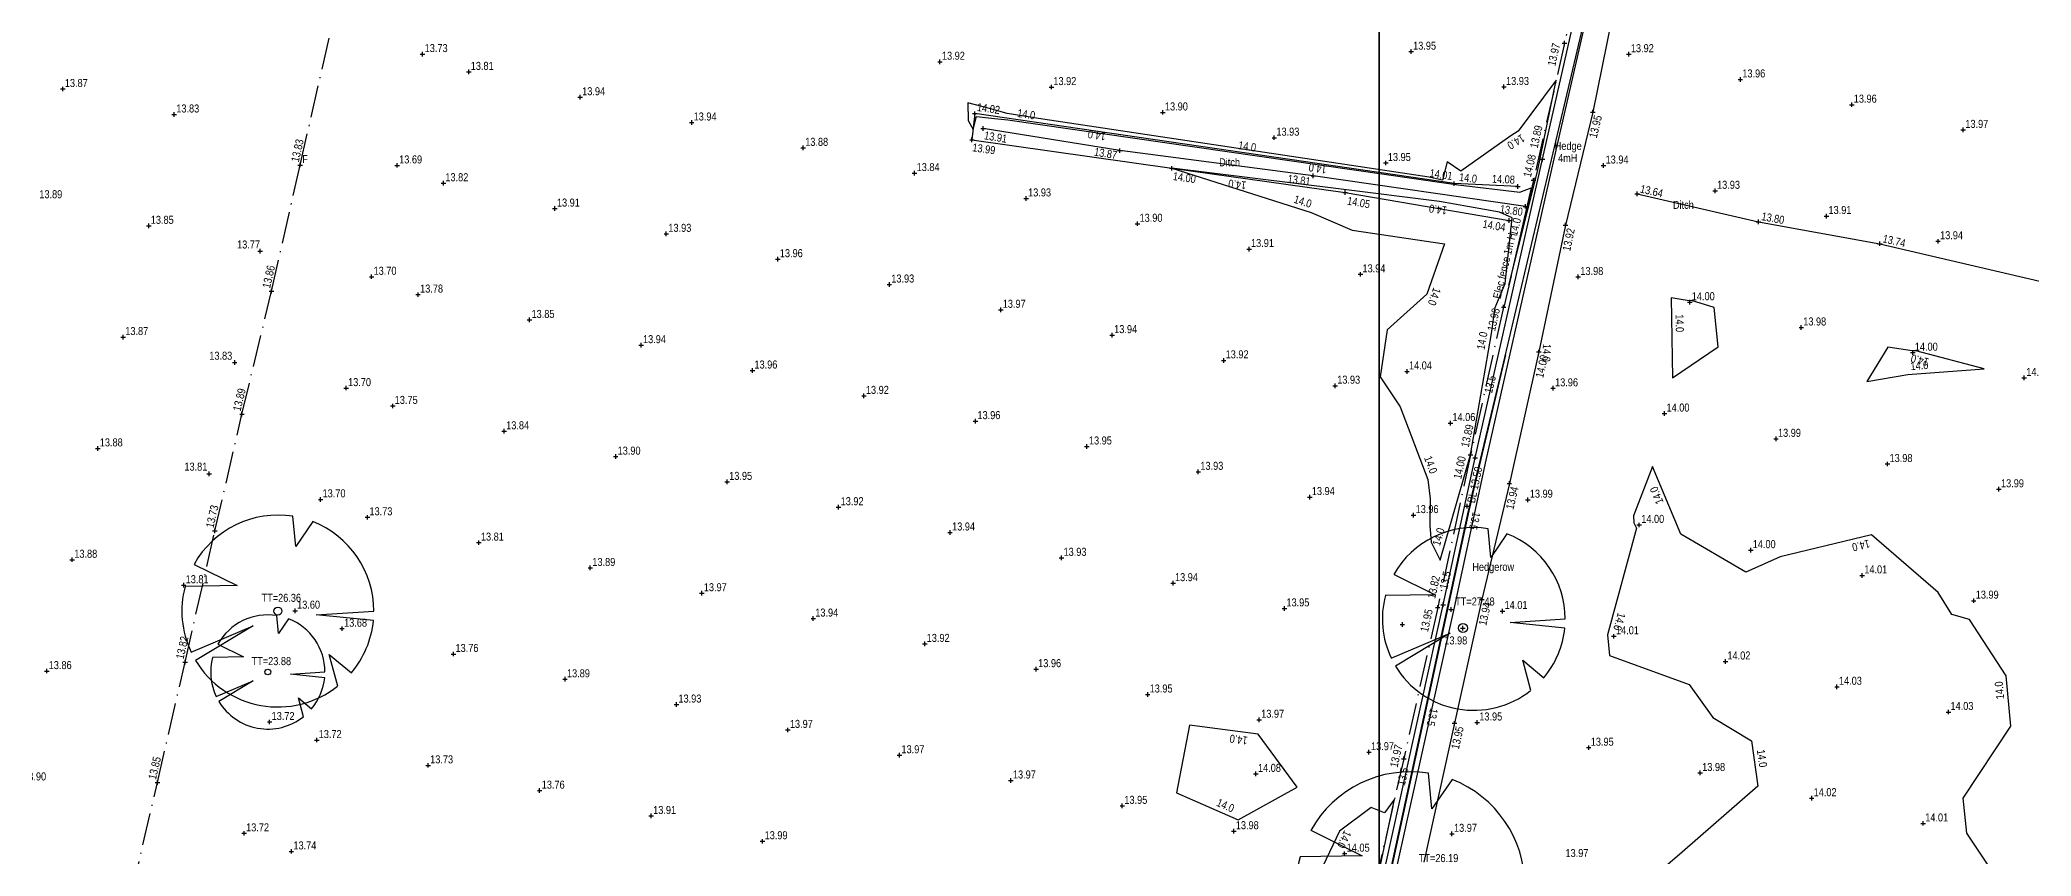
# Model space of a CAD drawing. Extents: x 452260 to 454003, y 451265 to 453203.
# Drawn here: x 453009.1 to 453183.3, y 452837.4 to 452908.9 of the extents above; entities that cross this region are included whole.
import ezdxf
from ezdxf.enums import TextEntityAlignment as Align

# ---------------------------------------------------------------- set-up
doc = ezdxf.new("R2010")
doc.units = 0
doc.header["$LTSCALE"] = 0.7
doc.header["$MEASUREMENT"] = 0
doc.header["$PDMODE"] = 2
doc.header["$PDSIZE"] = 0.2
doc.linetypes.add('Dash-Dot', pattern=[6, 4, -1, 0, -1])
doc.linetypes.add('DASHED', pattern=[5442.857143, 3628.571429, -1814.285714])
for name, color, linetype, lineweight in [('Border', 7, 'Continuous', 25), ('FFS_Tree Top Levels', 94, 'Continuous', 25), ('FPS_Bed Levels', 5, 'Continuous', 25), ('FPS_Bottom of Bank', 7, 'DASHED', 25), ('FPS_Contours-Minor', 184, 'Continuous', 25), ('FPS_Fence', 42, 'Dash-Dot', 25), ('FPS_Hedge', 86, 'Continuous', 25), ('FPS_Levels', 7, 'Continuous', 25), ('FPS_Spot Levels', 7, 'Continuous', 25), ('FPS_Text', 7, 'Continuous', 25), ('FPS_Top of Bank', 7, 'DASHED', 25), ('FPS_Tree Canopy', 3, 'Continuous', 25), ('FPS_Tree Trunk', 32, 'Continuous', 25), ('FPS_Trees', 77, 'Continuous', 25)]:
    doc.layers.add(name, color=color, linetype=linetype, lineweight=lineweight)
doc.styles.add('Default', font='ARIALN.TTF')
doc.styles.get("Standard").update_dxf_attribs({"font": 'ARIALN.TTF'})

# ---------------------------------------------------------------- blocks, each defined once
blk = doc.blocks.new('Tree1R')
at = {"layer": 'FPS_Trees', "color": 77, "linetype": 'Continuous', "lineweight": 25}
for points in [[(0.363, 0.931, 0), (0.187, 0.673, 0), (0.157, 0.987, 0)], [(-0.873, 0.486, 0), (-0.424, 0.264, 0), (-0.967, 0.254, 0)], [(-0.904, -0.429, 0), (-0.257, -0.156, 0), (-0.857, -0.517, 0)], [(0.995, -0.101, 0), (0.398, -0.041, 0), (1, -0.001, 0)], [(0.622, -0.785, 0), (0.536, -0.452, 0), (0.765, -0.645, 0)]]:
    blk.add_polyline3d(points, dxfattribs=at)
at = {"layer": 'FPS_Trees', "color": 42, "linetype": 'Continuous', "lineweight": 25}
blk.add_circle((0, -0.001), 0.05, dxfattribs=at)
at = {"layer": 'FPS_Trees', "color": 77, "linetype": 'Continuous', "lineweight": 25}
for start, end in [(80.968, 150.872), (0, 68.758), (165.198, 205.304), (319.896, 354.273), (211.031, 308.435)]:
    blk.add_arc((0, -0.001), 1, start, end, dxfattribs=at)

msp = doc.modelspace()

# ---------------------------------------------------------------- linework, layer by layer
at = {"layer": 'Border'}
for points in [[(452587.68, 453140.97), (453126.3, 453140.97), (453126.3, 452726.87), (452587.68, 452726.87)], [(453126.3, 453140.97), (453664.93, 453140.97), (453664.93, 452726.87), (453126.3, 452726.87)]]:
    msp.add_lwpolyline(points, close=True, dxfattribs=at)
at = {"layer": 'FFS_Tree Top Levels'}
msp.add_point((453132.59, 452859.05, 27.48), dxfattribs=at)
at = {"layer": 'FPS_Bed Levels'}
msp.add_point((453134, 452868.1, 13.5), dxfattribs=at)
at = {"layer": 'FPS_Bottom of Bank'}
for p, q in [((453140.58, 452898.47, 13.89), (453145.96, 452922.18, 13.94)), ((453141.55, 452898.25, 13.89), (453146.94, 452921.96, 13.94)), ((453103.6, 452899.23, 13.87), (453091.64, 452901.17, 13.91)), ((453120.53, 452897.02, 13.81), (453103.6, 452899.23, 13.87)), ((453134.69, 452872.34, 13.89), (453140.58, 452898.47, 13.89)), ((453135.66, 452872.12, 13.89), (453141.55, 452898.25, 13.89)), ((453139.1, 452894.35, 13.8), (453120.53, 452897.02, 13.81)), ((453131.89, 452859.45, 13.82), (453134.69, 452872.34, 13.89)), ((453132.87, 452859.23, 13.82), (453135.66, 452872.12, 13.89)), ((453122.55, 452817.3, 13.85), (453131.89, 452859.45, 13.82)), ((453123.53, 452817.08, 13.85), (453132.87, 452859.23, 13.82))]:
    msp.add_line(p, q, dxfattribs=at)
msp.add_polyline3d([(453148.86, 452895.44, 13.64), (453159.48, 452893, 13.8), (453170.08, 452891.08, 13.74), (453184.1, 452887.8, 13.8), (453194.94, 452885.85, 13.66), (453206.8, 452883.75, 13.75), (453220.4, 452881.33, 13.82)], dxfattribs=at)
for p in [(453091.64, 452901.17, 13.91), (453103.6, 452899.23, 13.87), (453140.58, 452898.47, 13.89), (453120.53, 452897.02, 13.81), (453148.86, 452895.44, 13.64), (453139.1, 452894.35, 13.8), (453159.48, 452893, 13.8), (453170.08, 452891.08, 13.74), (453134.69, 452872.34, 13.89), (453131.89, 452859.45, 13.82)]:
    msp.add_point(p, dxfattribs=at)
at = {"layer": 'FPS_Contours-Minor', "flags": 128}
for points, elevation in [([(453130.67, 452896.9), (453096.87, 452901.99), (453093.76, 452902.49), (453092.2, 452902.92), (453090.3, 452903.41), (453090.33, 452901.88), (453090.77, 452901.08), (453091.06, 452902.23), (453092.65, 452902.03), (453093.8, 452901.94), (453132.17, 452896.37), (453133.19, 452896.23), (453138.61, 452895.6), (453139.6, 452895.97), (453137.63, 452887.45), (453140.13, 452897.4), (453141.77, 452905.4), (453138.44, 452900.93), (453137.8, 452900.53), (453133.43, 452897.44), (453132.23, 452898.26), (453131.83, 452896.65)], 14), ([(453155.94, 452882.04), (453155.59, 452885.48), (453153.61, 452886.12), (453153.41, 452886.08), (453151.84, 452886.33), (453151.96, 452879.34)], 14), ([(453123.47, 452818.48), (453134.1, 452867.69), (453134.21, 452868.16), (453134.4, 452869.01), (453137.33, 452881.34), (453134.43, 452869.01), (453134.24, 452868.16), (453134.14, 452867.68), (453123.49, 452818.48), (453123.24, 452817.33), (453123.07, 452816.59), (453122.14, 452812.64), (453123.05, 452816.59), (453123.22, 452817.34)], 13.5), ([(453140.29, 452881.68), (453140.26, 452881.64), (453140.26, 452881.64), (453140.24, 452881.58), (453140.24, 452881.55), (453140.26, 452881.58)], 14), ([(453179.21, 452880.12), (453173.23, 452881.69), (453172.92, 452881.71), (453170.78, 452882.03), (453168.95, 452879), (453172.54, 452879.63)], 14), ([(453119.13, 452843.48), (453115.72, 452848.13), (453109.7, 452848.92), (453108.55, 452842.99), (453113.96, 452840.64)], 14), ([(453127.63, 452842.43), (453126.76, 452841.23), (453125.59, 452841.72), (453122.81, 452839.65), (453119.9, 452833.51), (453119.8, 452832.81), (453124.06, 452827.75), (453123.82, 452825.38), (453124.21, 452826.36)], 14)]:
    msp.add_lwpolyline(points, close=True, dxfattribs=dict(at, elevation=elevation))
at = {"layer": 'FPS_Contours-Minor', "elevation": 14, "flags": 128}
for points in [[(453130.71, 452866.39), (453130.85, 452864.93), (453131.63, 452863.37), (453134.28, 452872.58), (453136.12, 452883.21), (453136.45, 452885.49), (453137.31, 452887.6), (453137.93, 452893.34), (453136.81, 452893.84), (453131.58, 452894.76), (453122.73, 452895.87), (453108.14, 452897.68), (453120.34, 452893.81), (453123.94, 452892.26), (453132, 452891.06), (453130.46, 452886.66), (453126.98, 452883.55), (453126.39, 452879.43), (453128.13, 452876.8), (453130.55, 452870.43)], [(453130.55, 452870.43), (453130.74, 452868.75), (453130.71, 452866.39)], [(453180.08, 452835.86), (453177.7, 452839.45), (453177.38, 452842.53), (453181.54, 452848.84), (453181.13, 452853.25), (453177.93, 452858.16), (453176.38, 452858.61), (453175.2, 452860.53), (453169.36, 452865.59), (453161.38, 452863.66), (453158.36, 452862.33), (453152.68, 452865.63), (453150.21, 452871.58), (453148.55, 452867.24), (453148.58, 452866.64), (453148.81, 452866.16), (453146.27, 452856.84), (453146.45, 452855.01), (453153.41, 452852.49), (453155.48, 452849.59), (453158.86, 452847.56), (453159.43, 452843.59), (453152.8, 452837.79), (453150.08, 452835.46)]]:
    msp.add_lwpolyline(points, dxfattribs=at)
at = {"layer": 'FPS_Fence'}
for p, q in [((453145.34, 452921.22, 14.04), (453142.5, 452908.64, 13.97)), ((453031.9, 452897.97, 13.83), (453034.49, 452909.29, 13.88)), ((453142.5, 452908.64, 13.97), (453139.8, 452896.63, 14.08)), ((453029.39, 452886.92, 13.86), (453031.9, 452897.97, 13.83)), ((453139.8, 452896.63, 14.08), (453137.18, 452885.52, 13.98)), ((453026.81, 452876.15, 13.89), (453029.39, 452886.92, 13.86)), ((453137.18, 452885.52, 13.98), (453134.28, 452872.58, 14)), ((453024.44, 452865.93, 13.73), (453026.81, 452876.15, 13.89)), ((453134.28, 452872.58, 14), (453131.41, 452859.22, 13.95)), ((453021.83, 452854.44, 13.82), (453024.44, 452865.93, 13.73)), ((453131.41, 452859.22, 13.95), (453128.44, 452845.98, 13.97)), ((453019.41, 452843.9, 13.85), (453021.83, 452854.44, 13.82)), ((453128.44, 452845.98, 13.97), (453125.23, 452831.91, 14.09)), ((453017.18, 452834.26, 13.93), (453019.41, 452843.9, 13.85))]:
    msp.add_line(p, q, dxfattribs=at)
for p in [(453142.5, 452908.64, 13.97), (453031.9, 452897.97, 13.83), (453139.8, 452896.63, 14.08), (453029.39, 452886.92, 13.86), (453137.18, 452885.52, 13.98), (453026.81, 452876.15, 13.89), (453134.28, 452872.58, 14), (453024.44, 452865.93, 13.73), (453131.41, 452859.22, 13.95), (453021.83, 452854.44, 13.82), (453128.44, 452845.98, 13.97), (453019.41, 452843.9, 13.85)]:
    msp.add_point(p, dxfattribs=at)
at = {"layer": 'FPS_Hedge'}
for p, q in [((453134.19, 452868.02, 13.49), (453144.1, 452910.04, 13.53)), ((453123.23, 452817.34, 13.49), (453134.19, 452868.02, 13.49))]:
    msp.add_line(p, q, dxfattribs=at)
msp.add_polyline3d([(453150.04, 452923.93, 13.91), (453147.02, 452912.69, 13.92), (453144.98, 452902.6, 13.95), (453142.59, 452892.7, 13.92), (453140.25, 452881.6, 14), (453137.68, 452870.08, 13.94), (453135.28, 452859.91, 13.94), (453132.88, 452849.08, 13.95), (453130.19, 452836.93, 13.95)], dxfattribs=at)
for p in [(453144.98, 452902.6, 13.95), (453142.59, 452892.7, 13.92), (453140.25, 452881.6, 14), (453137.68, 452870.08, 13.94), (453135.28, 452859.91, 13.94), (453132.88, 452849.08, 13.95)]:
    msp.add_point(p, dxfattribs=at)
at = {"layer": 'FPS_Spot Levels'}
for p in [(453042.61, 452907.68, 13.73), (453087.87, 452907.01, 13.92), (453129.09, 452907.9, 13.95), (453148.13, 452907.68, 13.92), (453046.65, 452906.13, 13.81), (453157.89, 452905.46, 13.96), (453011.14, 452904.63, 13.87), (453056.4, 452903.91, 13.94), (453097.62, 452904.8, 13.92), (453137.21, 452904.81, 13.93), (453167.64, 452903.25, 13.96), (453020.88, 452902.4, 13.83), (453066.15, 452901.69, 13.94), (453107.37, 452902.58, 13.9), (453117.12, 452900.36, 13.93), (453177.39, 452901.04, 13.97), (453075.9, 452899.48, 13.88), (453126.87, 452898.15, 13.95), (453040.38, 452897.94, 13.69), (453044.43, 452896.37, 13.82), (453085.65, 452897.26, 13.84), (453145.92, 452897.92, 13.94), (453095.4, 452895.04, 13.93), (453155.68, 452895.71, 13.93), (453054.18, 452894.16, 13.91), (453105.15, 452892.83, 13.9), (453165.43, 452893.5, 13.91), (453018.65, 452892.65, 13.85), (453063.93, 452891.94, 13.93), (453175.18, 452891.29, 13.94), (453028.4, 452890.42, 13.77), (453073.68, 452889.73, 13.96), (453114.91, 452890.61, 13.91), (453038.15, 452888.19, 13.7), (453124.66, 452888.4, 13.94), (453143.71, 452888.17, 13.98), (453042.21, 452886.62, 13.78), (453083.44, 452887.51, 13.93), (453153.47, 452885.96, 14), (453051.96, 452884.41, 13.85), (453093.19, 452885.29, 13.97), (453016.42, 452882.9, 13.87), (453102.94, 452883.08, 13.94), (453163.22, 452883.75, 13.98), (453026.17, 452880.67, 13.83), (453061.72, 452882.19, 13.94), (453112.69, 452880.86, 13.92), (453172.97, 452881.54, 14), (453071.47, 452879.97, 13.96), (453128.73, 452879.89, 14.04), (453182.72, 452879.33, 14), (453035.92, 452878.44, 13.7), (453081.22, 452877.76, 13.92), (453122.44, 452878.64, 13.93), (453141.5, 452878.42, 13.96), (453040, 452876.87, 13.75), (453090.97, 452875.54, 13.96), (453132.53, 452875.37, 14.06), (453151.26, 452876.21, 14), (453049.75, 452874.66, 13.84), (453161.01, 452874, 13.99), (453014.19, 452873.15, 13.88), (453059.5, 452872.44, 13.9), (453100.72, 452873.33, 13.95), (453023.94, 452870.92, 13.81), (453069.25, 452870.22, 13.95), (453110.47, 452871.11, 13.93), (453170.76, 452871.79, 13.98), (453033.69, 452868.69, 13.7), (453120.22, 452868.89, 13.94), (453139.29, 452868.66, 13.99), (453180.51, 452869.58, 13.99), (453037.78, 452867.12, 13.73), (453079, 452868.01, 13.92), (453129.3, 452867.31, 13.96), (453047.53, 452864.9, 13.81), (453088.75, 452865.79, 13.94), (453149.04, 452866.45, 14), (453011.96, 452863.41, 13.88), (453098.51, 452863.57, 13.93), (453158.8, 452864.24, 14), (453057.28, 452862.69, 13.89), (453168.55, 452862.03, 14.01), (453021.71, 452861.17, 13.81), (453067.03, 452860.47, 13.97), (453108.26, 452861.36, 13.94), (453178.3, 452859.82, 13.99), (453031.46, 452858.94, 13.6), (453076.79, 452858.26, 13.94), (453118.01, 452859.14, 13.95), (453137.08, 452858.91, 14.01), (453035.56, 452857.37, 13.68), (453128.32, 452857.74, 14.02), (453146.83, 452856.7, 14.01), (453045.32, 452855.15, 13.76), (453086.54, 452856.04, 13.92), (453156.59, 452854.49, 14.02), (453009.73, 452853.66, 13.86), (453055.07, 452852.94, 13.89), (453096.29, 452853.82, 13.96), (453106.04, 452851.61, 13.95), (453166.34, 452852.28, 14.03), (453064.82, 452850.72, 13.93), (453115.79, 452849.39, 13.97), (453176.09, 452850.07, 14.03), (453029.23, 452849.2, 13.72), (453033.35, 452847.62, 13.72), (453074.57, 452848.5, 13.97), (453134.87, 452849.16, 13.95), (453084.32, 452846.29, 13.97), (453125.4, 452846.56, 13.97), (453144.62, 452846.95, 13.95), (453043.1, 452845.4, 13.73), (453094.07, 452844.07, 13.97), (453115.51, 452844.66, 14.08), (453154.38, 452844.74, 13.98), (453052.85, 452843.19, 13.76), (453164.13, 452842.53, 14.02), (453062.6, 452840.97, 13.91), (453103.82, 452841.86, 13.95), (453026.99, 452839.45, 13.72), (453113.57, 452839.64, 13.98), (453132.66, 452839.41, 13.97), (453173.88, 452840.32, 14.01), (453031.13, 452837.87, 13.74), (453072.35, 452838.75, 13.99), (453123.27, 452837.67, 14.05)]:
    msp.add_point(p, dxfattribs=at)
at = {"layer": 'FPS_Top of Bank'}
for p, q in [((453090.92, 452902.47, 14.02), (453090.67, 452900.17, 13.99)), ((453132.86, 452896.34, 14.01), (453090.92, 452902.47, 14.02)), ((453090.67, 452900.17, 13.99), (453108.14, 452897.68, 14)), ((453108.14, 452897.68, 14), (453123.32, 452895.57, 14.05)), ((453123.32, 452895.57, 14.05), (453137.66, 452893.11, 14.04)), ((453138.42, 452896.09, 14.08), (453132.86, 452896.34, 14.01))]:
    msp.add_line(p, q, dxfattribs=at)
for p in [(453090.92, 452902.47, 14.02), (453090.67, 452900.17, 13.99), (453108.14, 452897.68, 14), (453132.86, 452896.34, 14.01), (453123.32, 452895.57, 14.05), (453138.42, 452896.09, 14.08), (453137.66, 452893.11, 14.04)]:
    msp.add_point(p, dxfattribs=at)
at = {"layer": 'FPS_Tree Trunk'}
msp.add_point((453133.62, 452857.42, 13.98), dxfattribs=at)
at = {"layer": 'FPS_Trees', "color": 77, "linetype": 'Continuous', "lineweight": 25}
for points in [[(453033, 452866.74, 13.74), (453031.52, 452864.57, 13.74), (453031.27, 452867.21, 13.74)], [(453137.47, 452865.67, 13.98), (453136.07, 452863.61, 13.98), (453135.83, 452866.12, 13.98)], [(453022.62, 452863, 13.74), (453026.39, 452861.14, 13.74), (453021.83, 452861.05, 13.74)], [(453127.59, 452862.11, 13.98), (453131.18, 452860.34, 13.98), (453126.83, 452860.26, 13.98)], [(453038.31, 452858.07, 13.74), (453033.29, 452858.57, 13.74), (453038.35, 452858.91, 13.74)], [(453142.53, 452857.42, 13.98), (453137.75, 452857.9, 13.98), (453142.57, 452858.22, 13.98)], [(453022.36, 452855.31, 13.74), (453027.79, 452857.61, 13.74), (453022.75, 452854.58, 13.74)], [(453127.34, 452854.79, 13.98), (453132.51, 452856.98, 13.98), (453127.71, 452854.09, 13.98)], [(453035.18, 452852.32, 13.74), (453034.45, 452855.12, 13.74), (453036.38, 452853.5, 13.74)], [(453139.55, 452851.95, 13.98), (453138.86, 452854.61, 13.98), (453140.69, 452853.07, 13.98)]]:
    msp.add_polyline3d(points, dxfattribs=at)
at = {"layer": 'FPS_Trees', "color": 42, "linetype": 'Continuous', "lineweight": 25}
for centre, radius in [((453029.95, 452858.91, 13.74), 0.35), ((453133.62, 452857.42, 13.98), 0.4)]:
    msp.add_circle(centre, radius, dxfattribs=at)
at = {"layer": 'FPS_Trees', "color": 77, "linetype": 'Continuous', "lineweight": 25}
for centre, radius, start, end in [((453029.95, 452858.91, 13.74), 8.4, 80.968, 150.872), ((453029.95, 452858.91, 13.74), 8.4, 0, 68.758), ((453134.57, 452858.22, 13.98), 8, 80.968, 150.872), ((453134.57, 452858.22, 13.98), 8, 0, 68.758), ((453029.95, 452858.91, 13.74), 8.4, 165.198, 205.304), ((453134.57, 452858.22, 13.98), 8, 165.198, 205.304), ((453029.95, 452858.91, 13.74), 8.4, 319.896, 354.273), ((453134.57, 452858.22, 13.98), 8, 319.896, 354.273), ((453029.95, 452858.91, 13.74), 8.4, 211.031, 308.435), ((453134.57, 452858.22, 13.98), 8, 211.031, 308.435)]:
    msp.add_arc(centre, radius, start, end, dxfattribs=at)

# ---------------------------------------------------------------- block references
at = {"layer": 'FPS_Tree Canopy', "xscale": 10, "yscale": 10, "zscale": 10}
msp.add_blockref('Tree1R', (453129.04, 452834.85, 13.92), dxfattribs=at)
at = {"layer": 'FPS_Trees', "xscale": 5, "yscale": 5, "zscale": 5}
msp.add_blockref('Tree1R', (453029.07, 452853.58, 13.74), dxfattribs=at)

# ---------------------------------------------------------------- texts
at = {"layer": 'FFS_Tree Top Levels', "style": 'Default'}
for s, p in [('TT=26.36', (453028.52, 452859.72)), ('TT=27.48', (453132.94, 452859.4)), ('TT=23.88', (453027.65, 452854.18)), ('TT=26.19', (453129.76, 452836.93))]:
    msp.add_text(s, height=0.7, dxfattribs=at).set_placement(p)
at = {"layer": 'FPS_Bed Levels'}
msp.add_text('BL 13.50', height=0.7, rotation=77.8798, dxfattribs=at).set_placement((453134.66, 452868.32))
at = {"layer": 'FPS_Contours-Minor', "style": 'Default'}
for s, rotation, p in [('14.0', 351.7437, (453095.37, 452902.07, 14)), ('14.0', 171.4246, (453101.64, 452900.92, 14)), ('14.0', 351.7437, (453114.7, 452899.26, 14)), ('14.0', 211.9252, (453138.08, 452900.29, 14)), ('14.0', 172.9452, (453113.92, 452896.61, 14)), ('14.0', 171.4246, (453120.96, 452898.01, 14)), ('14.0', 353.3891, (453134.03, 452896.49, 14)), ('14.0', 342.4195, (453119.51, 452894.44, 14)), ('14.0', 172.8321, (453131.48, 452894.42, 14)), ('14.0', 75.9262, (453138.53, 452892.48, 14)), ('14.0', 250.6991, (453130.79, 452886.56, 14)), ('14.0', 271.0458, (453152.23, 452884.11, 14)), ('14.0', 80.2213, (453135.64, 452882.53, 14)), ('14.0', 267.6795, (453140.59, 452881.54, 14)), ('14.0', 4.2168, (453173.57, 452880.06, 14)), ('14.0', 165.3651, (453173.67, 452881.21, 14)), ('13.5', 76.6163, (453136.34, 452878.69, 13.5)), ('14.0', 290.8325, (453130.48, 452871.6, 14)), ('14.0', 112.5305, (453150.89, 452869.17, 14)), ('13.5', 257.7925, (453134.32, 452866.87, 13.5)), ('14.0', 73.884, (453131.82, 452865.32, 14)), ('14.0', 193.602, (453168.36, 452864.99, 14)), ('13.5', 77.8057, (453132.42, 452861.54, 13.5)), ('14.0', 254.7397, (453146.97, 452858.07, 14)), ('14.0', 95.336, (453180.9, 452852, 14)), ('13.5', 257.7925, (453130.6, 452849.68, 13.5)), ('14.0', 172.554, (453114.04, 452848, 14)), ('14.0', 278.26, (453159.44, 452845.96, 14)), ('13.5', 77.8057, (453128.7, 452844.35, 13.5)), ('14.0', 336.5194, (453112.71, 452841.57, 14)), ('14.0', 244.662, (453122.92, 452839.06, 14))]:
    msp.add_text(s, height=0.7, rotation=rotation, dxfattribs=at).set_placement(p, align=Align.CENTER)
at = {"layer": 'FPS_Levels'}
for s, rotation, p in [('13.97', 77.3273, (453141.45, 452908.7)), ('14.02', 351.8814, (453093.16, 452903.12)), ('13.91', -9.2252, (453093.79, 452900.6)), ('13.87', -9.2252, (453103.41, 452899.17)), ('14.08', 76.6991, (453139.34, 452898.96)), ('13.81', -7.4439, (453120.33, 452896.87)), ('14.01', -8.324, (453132.75, 452897.34)), ('14.08', -2.5764, (453138.18, 452897.03)), ('13.80', -8.188, (453138.9, 452894.2)), ('13.98', 77.4084, (453136.18, 452885.49)), ('14.00', 77.8516, (453133.2, 452872.53)), ('13.95', 77.3796, (453130.31, 452859.14)), ('13.97', 77.1185, (453127.66, 452847.28))]:
    msp.add_text(s, height=0.7, rotation=rotation, dxfattribs=at).set_placement(p, align=Align.TOP_RIGHT)
at = {"layer": 'FPS_Levels', "style": 'Default'}
for s, rotation, p in [('13.95', 76.4324, (453145.11, 452902.39, 13.95)), ('13.92', 78.0933, (453142.73, 452892.49, 13.92)), ('14.00', 77.4067, (453140.39, 452881.39, 14)), ('13.94', 76.708, (453137.81, 452869.87, 13.94)), ('13.94', 77.5135, (453135.41, 452859.71, 13.94)), ('13.95', 77.5158, (453133.01, 452848.87, 13.95))]:
    msp.add_text(s, height=0.7, rotation=rotation, dxfattribs=at).set_placement(p, align=Align.TOP_RIGHT)
at = {"layer": 'FPS_Levels'}
for s, rotation, p in [('13.83', 77.1277, (453031.77, 452898.18)), ('13.89', 77.2028, (453140.15, 452899.39)), ('13.99', -8.1186, (453090.67, 452899.18)), ('14.00', -7.9235, (453108.21, 452896.66)), ('14.05', -9.7136, (453123.45, 452894.51)), ('14.04', -9.7136, (453135.3, 452892.49)), ('13.86', 77.1805, (453029.26, 452887.13)), ('13.89', 76.5363, (453026.68, 452876.36)), ('13.89', 77.2946, (453134.12, 452873.2)), ('13.73', 76.9407, (453024.31, 452866.14)), ('13.82', 77.759, (453131.19, 452859.95)), ('13.82', 77.1854, (453021.69, 452854.65)), ('13.85', 77.1027, (453019.28, 452844.11))]:
    msp.add_text(s, height=0.7, rotation=rotation, dxfattribs=at).set_placement(p)
at = {"layer": 'FPS_Levels', "style": 'Default'}
for s, rotation, p in [('13.64', 347.0864, (453149.07, 452895.57, 13.64)), ('13.80', 349.6889, (453159.69, 452893.15, 13.8)), ('13.74', 346.8369, (453170.29, 452891.21, 13.74))]:
    msp.add_text(s, height=0.7, rotation=rotation, dxfattribs=at).set_placement(p)
msp.add_text('13.98', height=0.7, dxfattribs=at).set_placement((453131.99, 452856.34, 13.98), align=Align.MIDDLE_LEFT)
at = {"layer": 'FPS_Spot Levels', "style": 'Default'}
for s, p in [('13.95', (453129.26, 452908.07, 13.95)), ('13.73', (453042.79, 452907.86, 13.73)), ('13.81', (453046.82, 452906.3, 13.81)), ('13.92', (453088.04, 452907.19, 13.92)), ('13.92', (453148.31, 452907.85, 13.92)), ('13.87', (453011.31, 452904.8, 13.87)), ('13.92', (453097.79, 452904.97, 13.92)), ('13.93', (453137.39, 452904.98, 13.93)), ('13.96', (453158.06, 452905.64, 13.96)), ('13.94', (453056.57, 452904.08, 13.94)), ('13.90', (453107.55, 452902.75, 13.9)), ('13.96', (453167.81, 452903.43, 13.96)), ('13.83', (453021.06, 452902.57, 13.83)), ('13.94', (453066.32, 452901.87, 13.94)), ('13.97', (453177.57, 452901.22, 13.97)), ('13.88', (453076.08, 452899.65, 13.88)), ('13.93', (453117.3, 452900.54, 13.93)), ('13.69', (453040.56, 452898.11, 13.69)), ('13.95', (453127.05, 452898.32, 13.95)), ('13.94', (453146.1, 452898.1, 13.94)), ('13.82', (453044.6, 452896.55, 13.82)), ('13.84', (453085.83, 452897.44, 13.84)), ('13.93', (453155.85, 452895.89, 13.93)), ('13.89', (453009.08, 452895.06, 13.89)), ('13.91', (453054.36, 452894.33, 13.91)), ('13.93', (453095.58, 452895.22, 13.93)), ('13.85', (453018.83, 452892.82, 13.85)), ('13.90', (453105.33, 452893, 13.9)), ('13.91', (453165.6, 452893.68, 13.91)), ('13.77', (453026.38, 452890.66, 13.77)), ('13.93', (453064.11, 452892.12, 13.93)), ('13.91', (453115.08, 452890.79, 13.91)), ('13.94', (453175.36, 452891.47, 13.94)), ('13.96', (453073.86, 452889.9, 13.96)), ('13.70', (453038.32, 452888.36, 13.7)), ('13.93', (453083.61, 452887.68, 13.93)), ('13.94', (453124.83, 452888.57, 13.94)), ('13.98', (453143.89, 452888.34, 13.98)), ('13.78', (453042.39, 452886.8, 13.78)), ('13.97', (453093.36, 452885.47, 13.97)), ('14.00', (453153.64, 452886.13, 14)), ('13.85', (453052.14, 452884.58, 13.85)), ('13.98', (453163.39, 452883.92, 13.98)), ('13.87', (453016.6, 452883.08, 13.87)), ('13.94', (453061.89, 452882.37, 13.94)), ('13.94', (453103.11, 452883.25, 13.94)), ('13.83', (453023.95, 452880.92, 13.83)), ('13.96', (453071.64, 452880.15, 13.96)), ('13.92', (453112.86, 452881.04, 13.92)), ('14.00', (453173.15, 452881.71, 14)), ('13.70', (453036.09, 452878.61, 13.7)), ('13.93', (453122.62, 452878.82, 13.93)), ('13.96', (453141.68, 452878.59, 13.96)), ('14.00', (453182.9, 452879.5, 14)), ('13.75', (453040.17, 452877.05, 13.75)), ('13.92', (453081.39, 452877.93, 13.92)), ('13.96', (453091.15, 452875.72, 13.96)), ('14.06', (453132.7, 452875.55, 14.06)), ('14.00', (453151.43, 452876.38, 14)), ('13.88', (453014.37, 452873.33, 13.88)), ('13.84', (453049.92, 452874.83, 13.84)), ('13.95', (453100.9, 452873.5, 13.95)), ('13.99', (453161.18, 452874.17, 13.99)), ('13.90', (453059.67, 452872.61, 13.9)), ('13.98', (453170.94, 452871.96, 13.98)), ('13.81', (453021.77, 452871.21, 13.81)), ('13.95', (453069.43, 452870.4, 13.95)), ('13.93', (453110.65, 452871.28, 13.93)), ('13.99', (453180.69, 452869.75, 13.99)), ('13.70', (453033.86, 452868.87, 13.7)), ('13.92', (453079.18, 452868.18, 13.92)), ('13.94', (453120.4, 452869.07, 13.94)), ('13.99', (453139.47, 452868.84, 13.99)), ('13.73', (453037.96, 452867.3, 13.73)), ('13.96', (453129.48, 452867.49, 13.96)), ('14.00', (453149.22, 452866.63, 14)), ('13.81', (453047.71, 452865.08, 13.81)), ('13.94', (453088.93, 452865.97, 13.94)), ('14.00', (453158.97, 452864.42, 14)), ('13.88', (453012.14, 452863.58, 13.88)), ('13.89', (453057.46, 452862.86, 13.89)), ('13.93', (453098.68, 452863.75, 13.93)), ('13.81', (453021.88, 452861.35, 13.81)), ('13.94', (453108.43, 452861.53, 13.94)), ('14.01', (453168.73, 452862.21, 14.01)), ('13.97', (453067.21, 452860.65, 13.97)), ('13.95', (453118.18, 452859.32, 13.95)), ('13.99', (453178.48, 452860, 13.99)), ('13.60', (453031.63, 452859.12, 13.6)), ('13.68', (453035.74, 452857.54, 13.68)), ('13.94', (453076.96, 452858.43, 13.94)), ('14.01', (453137.26, 452859.09, 14.01)), ('13.92', (453086.71, 452856.21, 13.92)), ('14.01', (453147.01, 452856.88, 14.01)), ('13.76', (453045.49, 452855.33, 13.76)), ('13.96', (453096.46, 452854, 13.96)), ('14.02', (453156.76, 452854.67, 14.02)), ('13.86', (453009.9, 452853.83, 13.86)), ('13.89', (453055.24, 452853.11, 13.89)), ('14.03', (453166.51, 452852.46, 14.03)), ('13.93', (453064.99, 452850.9, 13.93)), ('13.95', (453106.21, 452851.78, 13.95)), ('13.72', (453029.4, 452849.37, 13.72)), ('13.97', (453115.97, 452849.57, 13.97)), ('13.95', (453135.05, 452849.33, 13.95)), ('14.03', (453176.27, 452850.25, 14.03)), ('13.72', (453033.52, 452847.79, 13.72)), ('13.97', (453074.74, 452848.68, 13.97)), ('13.95', (453144.8, 452847.12, 13.95)), ('13.73', (453043.27, 452845.58, 13.73)), ('13.97', (453084.5, 452846.46, 13.97)), ('13.97', (453125.58, 452846.73, 13.97)), ('13.90', (453007.67, 452844.08, 13.9)), ('13.97', (453094.25, 452844.25, 13.97)), ('13.98', (453154.55, 452844.91, 13.98)), ('13.76', (453053.03, 452843.36, 13.76)), ('13.95', (453104, 452842.03, 13.95)), ('14.02', (453164.3, 452842.7, 14.02)), ('13.91', (453062.78, 452841.14, 13.91)), ('14.01', (453174.06, 452840.49, 14.01)), ('13.72', (453027.17, 452839.62, 13.72)), ('13.99', (453072.53, 452838.93, 13.99)), ('13.98', (453113.75, 452839.81, 13.98)), ('13.97', (453132.84, 452839.58, 13.97)), ('13.74', (453031.31, 452838.04, 13.74)), ('14.05', (453123.45, 452837.84, 14.05)), ('13.97', (453142.59, 452837.37, 13.97))]:
    msp.add_text(s, height=0.7, dxfattribs=at).set_placement(p)
at = {"layer": 'FPS_Spot Levels'}
for s, p in [('14.04', (453128.9, 452880.07)), ('14.08', (453115.69, 452844.83))]:
    msp.add_text(s, height=0.7, dxfattribs=at).set_placement(p)
at = {"layer": 'FPS_Text'}
for s, p in [('Hedge', (453141.65, 452899.29)), ('F', (453032.08, 452898.14)), ('Ditch', (453112.29, 452897.86)), ('Ditch', (453151.99, 452894.13, -14.04)), ('Hedgerow', (453134.44, 452862.43))]:
    msp.add_text(s, height=0.7, dxfattribs=at).set_placement(p)
at = {"layer": 'FPS_Text', "style": 'Default'}
msp.add_text('4mH', height=0.7, dxfattribs=at).set_placement((453141.94, 452898.23, 13.94))
at = {"layer": 'FPS_Text'}
msp.add_text('Elec fence 1m H', height=0.7, rotation=76.6201, dxfattribs=at).set_placement((453136.91, 452886.2))

doc.saveas('drawing.dxf')
